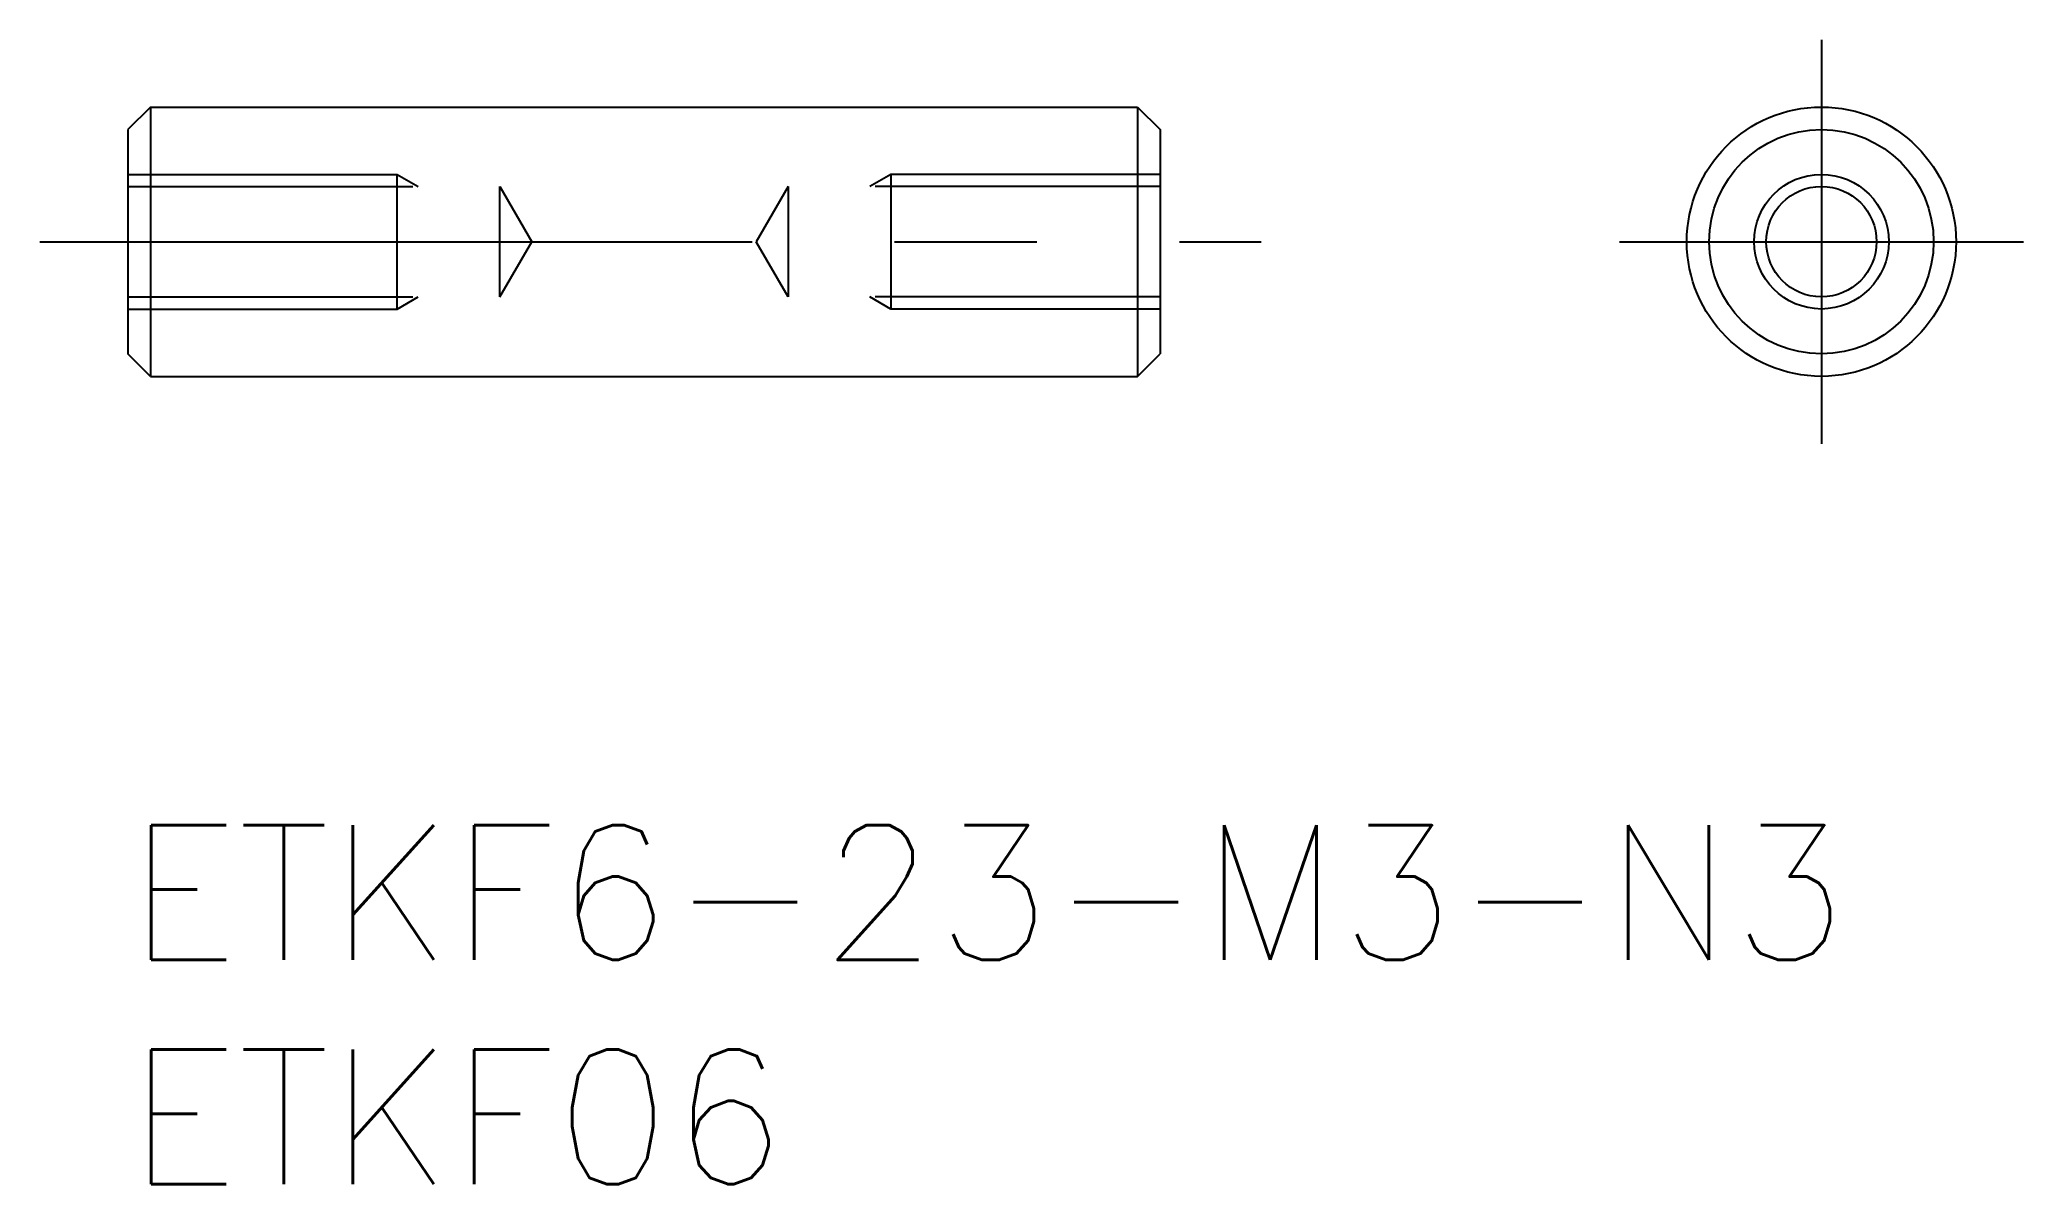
# Model space of a CAD drawing. Extents: x -2 to 42.2, y -8 to 17.5.
import ezdxf

# ---------------------------------------------------------------- set-up
doc = ezdxf.new("R2010")
doc.units = 0
doc.header["$LTSCALE"] = 0.5
doc.linetypes.add('CENTER', pattern=[50.8, 31.75, -6.35, 6.35, -6.35])
doc.linetypes.add('DASHED', pattern=[19.05, 12.7, -6.35])
for name, color, linetype in [('MSM_CENTER', 1, 'CENTER'), ('MSM_CONTINUOUS', 7, 'CONTINUOUS'), ('MSM_DASHED', 4, 'DASHED'), ('MSM_NARROW', 5, 'CONTINUOUS'), ('MSM_PART_NUMBER', 7, 'CONTINUOUS')]:
    doc.layers.add(name, color=color, linetype=linetype)
doc.styles.get("Standard").update_dxf_attribs({"font": 'txt.shx', "height": 3, "bigfont": 'bigfont.shx'})

# ---------------------------------------------------------------- blocks, each defined once
blk = doc.blocks.new('*U6')
at = {"layer": 'MSM_PART_NUMBER'}
blk.add_text('ETKF6-23-M3-N3', height=3, dxfattribs=at).set_placement((0, -3))
blk = doc.blocks.new('*U7')
at = {"layer": 'MSM_PART_NUMBER'}
blk.add_text('ETKF06', height=3, dxfattribs=at).set_placement((0, -8))

msp = doc.modelspace()

# ---------------------------------------------------------------- linework, layer by layer
at = {"layer": 'MSM_CENTER'}
for p, q in [((37.738, 17.5), (37.738, 8.5)), ((-1.968, 13), (25.251, 13)), ((33.238, 13), (42.238, 13))]:
    msp.add_line(p, q, dxfattribs=at)
at = {"layer": 'MSM_CONTINUOUS'}
for p, q in [((0.5, 16), (0, 15.5)), ((0.5, 16), (22.5, 16)), ((0.5, 16), (0.5, 10)), ((22.5, 16), (22.5, 10)), ((22.5, 16), (23, 15.5)), ((0, 15.5), (0, 10.5)), ((23, 15.5), (23, 10.5)), ((0.5, 10), (0, 10.5)), ((22.5, 10), (23, 10.5)), ((0.5, 10), (22.5, 10))]:
    msp.add_line(p, q, dxfattribs=at)
for radius in [3, 2.5, 1.23]:
    msp.add_circle((37.738, 13), radius, dxfattribs=at)
at = {"layer": 'MSM_DASHED'}
for p, q in [((0, 14.5), (6, 14.5)), ((0, 14.229), (8.29, 14.229)), ((6, 14.5), (6.469, 14.229)), ((6, 11.5), (6, 14.5)), ((8.29, 11.77), (8.29, 14.229)), ((8.29, 14.229), (9, 13)), ((14.71, 14.229), (14, 13)), ((14.71, 14.229), (14.71, 11.77)), ((23, 14.229), (14.71, 14.229)), ((17, 14.5), (16.531, 14.229)), ((17, 14.5), (17, 11.5)), ((23, 14.5), (17, 14.5)), ((8.29, 11.77), (9, 13)), ((14.71, 11.77), (14, 13)), ((0, 11.77), (8.29, 11.77)), ((0, 11.5), (6, 11.5)), ((6, 11.5), (6.469, 11.77)), ((23, 11.77), (14.71, 11.77)), ((17, 11.5), (16.531, 11.77)), ((23, 11.5), (17, 11.5))]:
    msp.add_line(p, q, dxfattribs=at)
at = {"layer": 'MSM_NARROW'}
msp.add_circle((37.738, 13), 1.5, dxfattribs=at)

# ---------------------------------------------------------------- block references
at = {"layer": 'MSM_CONTINUOUS'}
for name in ['*U6', '*U7']:
    msp.add_blockref(name, (0, 0), dxfattribs=at)

doc.saveas('drawing.dxf')
